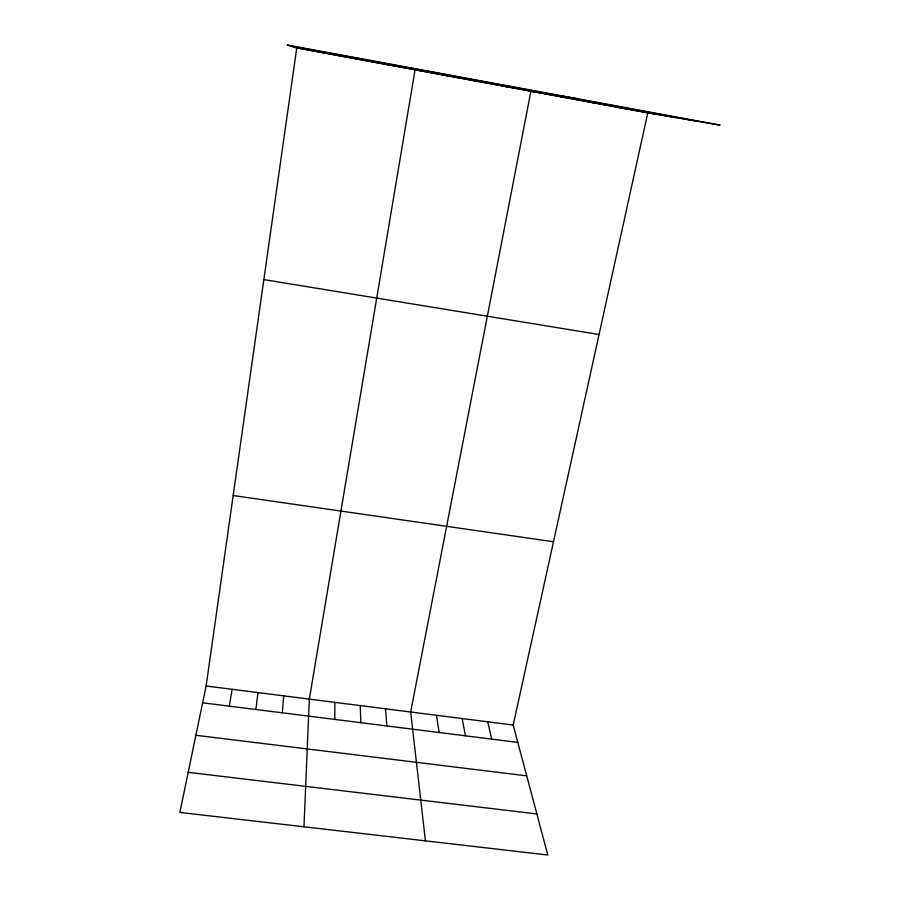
<?xml version="1.0" encoding="UTF-8"?>
<svg xmlns="http://www.w3.org/2000/svg" width="900" height="900" viewBox="0 0 900 900"><rect width="100%" height="100%" fill="white"/><g stroke="black" fill="none" stroke-linecap="round" stroke-linejoin="round"><path stroke-width="1.35" d="M334.811 719.415L334.845 702.371M303.975 826.785L309.33 699.12L415.069 69.817L433.89 72.135M282.308 712.822L283.702 695.869M255.881 709.492L257.963 692.595M647.786 112.86L513.191 725.04L547.796 855L179.865 812.43L206.123 686.002L296.752 47.925L287.246 45L720.135 125.111L647.786 112.86L296.752 47.925M229.32 706.163L232.11 689.299M356.231 58.928L356.85 58.894M385.729 64.384L387.259 64.519M188.19 772.346L536.861 813.949M195.896 735.278L526.714 775.856M202.635 702.81L517.815 742.399M206.123 686.002L513.191 725.04M444.262 75.206L447.593 75.679M233.179 495.517L553.489 541.744M473.299 80.584L477.517 81.214M502.189 85.927L507.274 86.715M576.742 98.573L530.921 91.237L410.67 712.012L425.407 840.836M560.374 96.694L567.202 97.808M263.846 279.596L599.051 334.519M589.669 102.105L597.364 103.388M618.806 107.494L627.367 108.934M290.329 45.945L696.803 121.163M293.13 46.811L675.551 117.562M295.526 47.554L657.202 114.457M487.733 721.8L491.704 739.125M462.173 718.549L465.469 735.829M436.478 715.286L439.121 732.51M385.515 708.806L386.809 725.94M360.236 705.589L360.866 722.689"/></g></svg>
